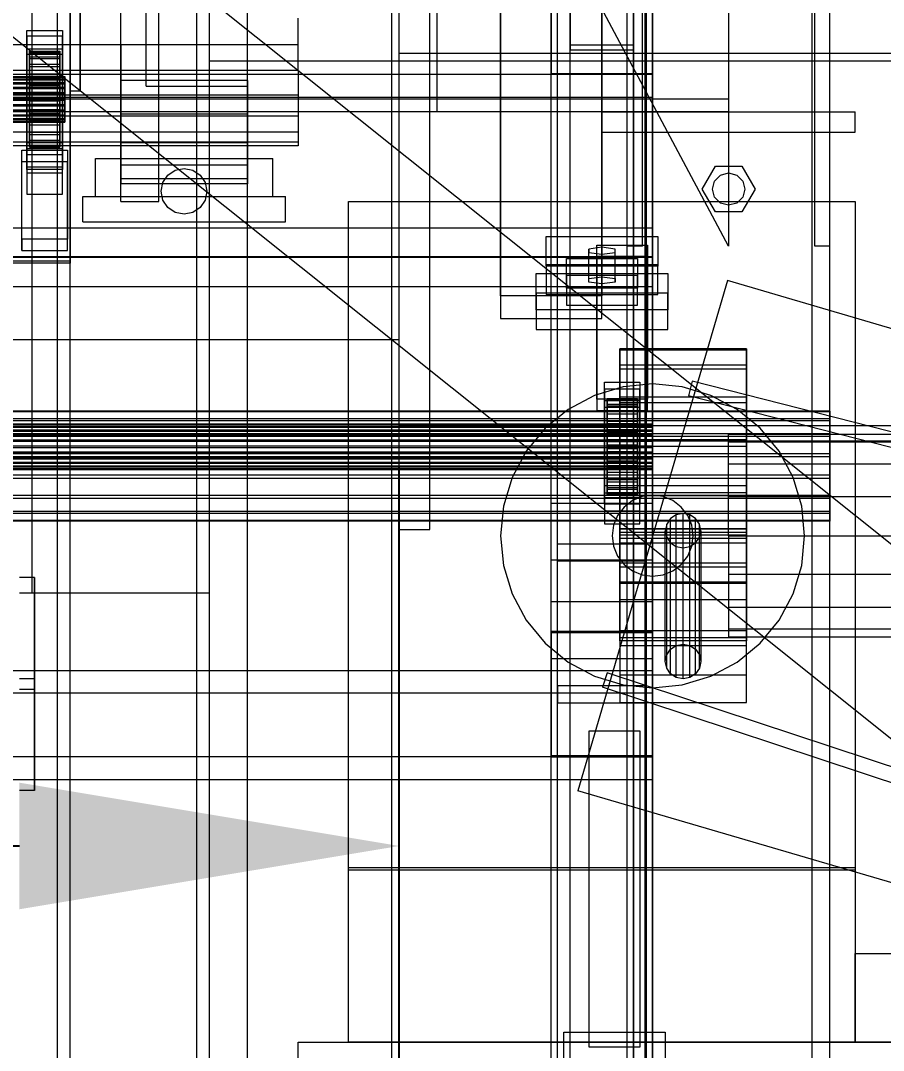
# Model space of a CAD drawing. Header units: millimetres. Extents: x -1970 to 59977, y -65068 to 6837.
# Drawn here: x 1250.5 to 1591.1, y -35380.7 to -34974.1 of the extents above; entities that cross this region are included whole.
import ezdxf

# ---------------------------------------------------------------- set-up
doc = ezdxf.new("R2010")
doc.units = ezdxf.units.MM
for name, color, linetype, lineweight in [('COTAS_O', 1, 'Continuous', 0), ('COTAS_P', 1, 'Continuous', 0), ('frontal_C03', 7, 'Continuous', 0), ('frontal_C04', 7, 'Continuous', 0), ('frontal_secador', 7, 'Continuous', 0), ('frontal_tolva', 7, 'Continuous', 0)]:
    doc.layers.add(name, color=color, linetype=linetype, lineweight=lineweight)
doc.dimstyles.new('R19_100', dxfattribs={"dimtxt": 250, "dimasz": 150, "dimexe": 150, "dimexo": 80, "dimgap": 100, "dimtad": 1, "dimtih": 1, "dimtoh": 1, "dimdsep": 46, "dimcen": 0.09, "dimadec": 0, "dimazin": 0, "dimtfac": 1, "dimtdec": 4, "dimtofl": 0, "dimtmove": 0, "dimatfit": 3, "dimfxl": 1, "dimtolj": 1, "dimtzin": 0, "dimarcsym": 0})

# ---------------------------------------------------------------- blocks, each defined once
blk = doc.blocks.new('*D37')
at = {"layer": 'COTAS_P', "color": 0, "lineweight": -2, "transparency": 16777216}
for p, q in [((-1750, -35420), (-1750, -34450)), ((2600, -35420), (2600, -34450)), ((-1600, -34600), (2450, -34600))]:
    blk.add_line(p, q, dxfattribs=at)
at = {"layer": 'COTAS_P', "color": 0, "transparency": 16777216}
for points in [[(-1600, -34575), (-1600, -34625), (-1750, -34600)], [(2450, -34575), (2450, -34625), (2600, -34600)]]:
    blk.add_solid(points, dxfattribs=at)
at = {"layer": 'Defpoints', "color": 0, "transparency": 16777216}
for p in [(2600, -34600), (-1750, -35500), (2600, -35500)]:
    blk.add_point(p, dxfattribs=at)
blk = doc.blocks.new('*D47')
at = {"layer": 'COTAS_O', "color": 0, "lineweight": -2, "transparency": 16777216}
for p, q in [((-1400, -35920), (-1400, -35150)), ((1400, -35920), (1400, -35150)), ((-1250, -35300), (1250, -35300))]:
    blk.add_line(p, q, dxfattribs=at)
at = {"layer": 'COTAS_O', "color": 0, "transparency": 16777216}
for points in [[(-1250, -35275), (-1250, -35325), (-1400, -35300)], [(1250, -35275), (1250, -35325), (1400, -35300)]]:
    blk.add_solid(points, dxfattribs=at)
at = {"layer": 'Defpoints', "color": 0, "transparency": 16777216}
for p in [(1400, -35300), (-1400, -36000), (1400, -36000)]:
    blk.add_point(p, dxfattribs=at)

msp = doc.modelspace()

# ---------------------------------------------------------------- linework, layer by layer
at = {"layer": 'frontal_C03'}
for p, q in [((1270, -35001.792), (1270, -32441.623)), ((1274, -32441.623), (1274, -35001.792)), ((1490, -35975), (1490, -32996.942)), ((1497, -35975), (1497, -32996.942)), ((1563, -35975), (1563, -32996.942)), ((1570, -35975), (1570, -32996.942)), ((1490, -35975), (1490, -33266.434)), ((1497, -35975), (1497, -33266.434)), ((1563, -35975), (1563, -33266.434)), ((1570, -35975), (1570, -33266.434)), ((1490, -35975), (1490, -33805.417)), ((1497, -35975), (1497, -33805.417)), ((1563, -35975), (1563, -33805.417)), ((1570, -35975), (1570, -33805.417)), ((1467.5, -34983.77), (1467.5, -34388.81)), ((1492.5, -34983.77), (1492.5, -34388.81)), ((1490, -35975), (1490, -34411.773)), ((1497, -35975), (1497, -34411.773)), ((1563, -35975), (1563, -34411.773)), ((1570, -35975), (1570, -34411.773)), ((1460, -34994.953), (1460, -34725.461)), ((1500, -34994.953), (1500, -34725.461)), ((1440, -35082.782), (1440, -34735.876)), ((1480, -34735.876), (1480, -35082.782)), ((1440, -34744.859), (1440, -35091.765)), ((1480, -35091.765), (1480, -34744.859)), ((1270, -34875.113), (1270, -35001.792)), ((1274, -35001.792), (1274, -34875.113)), ((1460, -35164.617), (1460, -34895.125)), ((1500, -34895.125), (1500, -35164.617)), ((1467.5, -35404.303), (1467.5, -34900.942)), ((1492.5, -34900.942), (1492.5, -35404.303)), ((1462.5, -35236.714), (1462.5, -34911.246)), ((1497.5, -34911.246), (1497.5, -35236.714)), ((1462.5, -35243.452), (1462.5, -34917.983)), ((1497.5, -35243.452), (1497.5, -34917.983)), ((1467.5, -35431.648), (1467.5, -34928.287)), ((1467.5, -34929.599), (1467.5, -34985.576)), ((1492.5, -35431.648), (1492.5, -34928.287)), ((1492.5, -34929.599), (1492.5, -34985.576)), ((1460, -35203.595), (1460, -34934.104)), ((1500, -35203.595), (1500, -34934.104)), ((1460, -34946.23), (1460, -34994.953)), ((1460, -35215.722), (1460, -34946.23)), ((1500, -34994.953), (1500, -34946.23)), ((1500, -34946.23), (1500, -35215.722)), ((1270, -35068.997), (1270, -34955.96)), ((1270, -34956.859), (1270, -35069.896)), ((1467.5, -34955.607), (1467.5, -34985.576)), ((1467.5, -34983.77), (1467.5, -34957.413)), ((1492.5, -34985.576), (1492.5, -34955.607)), ((1492.5, -34957.413), (1492.5, -34983.77)), ((1530, -34955.129), (1530, -35005.129)), ((1530, -35063.129), (1475, -34960.129)), ((1490, -35063.129), (1490, -34960.129)), ((1496, -35063.129), (1496, -34960.129)), ((1500, -34961.228), (1500, -34995.334)), ((1530, -34960.129), (1530, -35063.129)), ((1564, -35063.129), (1564, -34960.129)), ((1570, -35063.129), (1570, -34960.129)), ((1500, -35004.317), (1500, -34970.211)), ((1253, -34980.252), (1253, -34978.007)), ((1253, -34978.007), (1267, -34978.007)), ((1253, -35024.781), (1253, -34978.007)), ((1267, -34978.007), (1267, -34980.252)), ((1267, -34978.007), (1267, -35024.781)), ((1267, -34980.252), (1253, -34980.252)), ((1253, -34980.252), (1253, -35027.026)), ((1267, -35027.026), (1267, -34980.252)), ((1253, -34987.439), (1253, -34985.193)), ((1253, -34985.193), (1267, -34985.193)), ((1253, -35031.967), (1253, -34985.193)), ((1254, -34996.141), (1254, -34986.147)), ((1254, -34986.147), (1254, -34986.968)), ((1254, -34986.147), (1266, -34986.147)), ((1254, -34986.621), (1254, -34986.147)), ((1254, -34996.365), (1254, -34986.621)), ((1254, -34986.621), (1266, -34986.621)), ((1254, -34988.356), (1254, -34986.621)), ((1266, -34986.968), (1266, -34986.147)), ((1266, -34986.147), (1266, -34996.141)), ((1266, -34986.147), (1266, -34986.621)), ((1266, -34986.621), (1266, -34996.365)), ((1266, -34986.621), (1266, -34988.356)), ((1267, -34985.193), (1267, -34987.439)), ((1267, -34985.193), (1267, -35031.967)), ((1492.5, -34983.77), (1467.5, -34983.77)), ((1467.5, -34985.576), (1492.5, -34985.576)), ((1267, -34987.439), (1253, -34987.439)), ((1253, -34987.439), (1253, -35034.213)), ((1254, -34996.53), (1254, -34986.968)), ((1254, -34986.968), (1254, -34989.026)), ((1254, -34986.968), (1266, -34986.968)), ((1254, -34997.187), (1254, -34988.356)), ((1254, -34988.356), (1266, -34988.356)), ((1254, -34991.235), (1254, -34988.356)), ((1254, -34997.505), (1254, -34989.026)), ((1254, -34989.026), (1254, -34992.183)), ((1254, -34989.026), (1266, -34989.026)), ((1266, -34989.026), (1266, -34986.968)), ((1266, -34986.968), (1266, -34996.53)), ((1266, -34988.356), (1266, -34997.187)), ((1266, -34988.356), (1266, -34991.235)), ((1266, -34992.183), (1266, -34989.026)), ((1266, -34989.026), (1266, -34997.505)), ((1267, -35034.213), (1267, -34987.439)), ((1254, -34998.551), (1254, -34991.235)), ((1254, -34991.235), (1266, -34991.235)), ((1254, -34995.061), (1254, -34991.235)), ((1254, -34999), (1254, -34992.183)), ((1254, -34992.183), (1254, -34996.222)), ((1254, -34992.183), (1266, -34992.183)), ((1266, -34991.235), (1266, -34998.551)), ((1266, -34991.235), (1266, -34995.061)), ((1266, -34996.222), (1266, -34992.183)), ((1266, -34992.183), (1266, -34999)), ((1460, -34994.953), (1500, -34994.953)), ((1460, -35264.444), (1460, -34994.953)), ((1500, -35264.444), (1500, -34994.953)), ((1500, -34995.334), (-1500, -34995.334)), ((-1268, -34996.141), (1268, -34996.141)), ((-1268, -34996.365), (1268, -34996.365)), ((-1268, -34996.53), (1268, -34996.53)), ((-1268, -34997.187), (1268, -34997.187)), ((-1268, -34997.505), (1268, -34997.505)), ((-1268, -34998.551), (1268, -34998.551)), ((-1268, -34999), (1268, -34999)), ((1254, -35000.363), (1254, -34995.061)), ((1254, -34995.061), (1266, -34995.061)), ((1254, -34999.573), (1254, -34995.061)), ((1254, -34996.53), (1254, -34996.141)), ((1266, -34996.141), (1254, -34996.141)), ((1254, -34996.141), (1254, -34996.365)), ((1254, -35000.913), (1254, -34996.222)), ((1254, -34996.222), (1254, -35000.868)), ((1254, -34996.222), (1266, -34996.222)), ((1266, -34996.365), (1254, -34996.365)), ((1254, -34996.365), (1254, -34997.187)), ((1254, -34997.505), (1254, -34996.53)), ((1266, -34996.53), (1254, -34996.53)), ((1266, -34997.187), (1254, -34997.187)), ((1254, -34997.187), (1254, -34998.551)), ((1254, -34999), (1254, -34997.505)), ((1266, -34997.505), (1254, -34997.505)), ((1266, -34998.551), (1254, -34998.551)), ((1254, -34998.551), (1254, -35000.363)), ((1254, -35000.913), (1254, -34999)), ((1266, -34999), (1254, -34999)), ((1266, -34995.061), (1266, -35000.363)), ((1266, -34995.061), (1266, -34999.573)), ((1266, -34996.141), (1266, -34996.53)), ((1266, -34996.365), (1266, -34996.141)), ((1266, -35000.868), (1266, -34996.222)), ((1266, -34996.222), (1266, -35000.913)), ((1266, -34997.187), (1266, -34996.365)), ((1266, -34996.53), (1266, -34997.505)), ((1266, -34998.551), (1266, -34997.187)), ((1266, -34997.505), (1266, -34999)), ((1266, -35000.363), (1266, -34998.551)), ((1266, -34999), (1266, -35000.913)), ((1268, -34996.53), (1268, -34996.141)), ((1268, -34996.141), (1268, -34996.365)), ((1268, -34996.365), (1268, -34997.187)), ((1268, -34997.505), (1268, -34996.53)), ((1268, -34997.187), (1268, -34998.551)), ((1268, -34999), (1268, -34997.505)), ((1268, -34998.551), (1268, -35000.363)), ((1268, -35000.913), (1268, -34999)), ((1500, -35004.317), (1500, -34995.334)), ((-1268, -35000.363), (1268, -35000.363)), ((-1268, -35000.913), (1268, -35000.913)), ((-1268, -35002.501), (1268, -35002.501)), ((1268, -35003.114), (-1268, -35003.114)), ((1254, -35002.501), (1254, -34999.573)), ((1254, -34999.573), (1266, -34999.573)), ((1254, -35004.465), (1254, -34999.573)), ((1266, -35000.363), (1254, -35000.363)), ((1254, -35000.363), (1254, -35002.501)), ((1254, -35000.868), (1254, -35003.114)), ((1266, -35000.868), (1254, -35000.868)), ((1254, -35000.868), (1254, -35005.806)), ((1254, -35003.114), (1254, -35000.913)), ((1266, -35000.913), (1254, -35000.913)), ((1266, -35002.501), (1254, -35002.501)), ((1254, -35002.501), (1254, -35004.818)), ((1254, -35003.114), (1266, -35003.114)), ((1254, -35005.453), (1254, -35003.114)), ((1266, -34999.573), (1266, -35002.501)), ((1266, -34999.573), (1266, -35004.465)), ((1266, -35002.501), (1266, -35000.363)), ((1266, -35003.114), (1266, -35000.868)), ((1266, -35005.806), (1266, -35000.868)), ((1266, -35000.913), (1266, -35003.114)), ((1266, -35004.818), (1266, -35002.501)), ((1266, -35003.114), (1266, -35005.453)), ((1268, -35000.363), (1268, -35002.501)), ((1268, -35003.114), (1268, -35000.913)), ((1268, -35002.501), (1268, -35004.818)), ((1268, -35005.453), (1268, -35003.114)), ((1270, -35001.792), (1274, -35001.792)), ((1530, -35005.129), (-1530, -35005.129)), ((-1500, -35004.317), (1500, -35004.317)), ((-1268, -35004.818), (1268, -35004.818)), ((-1268, -35005.453), (1268, -35005.453)), ((-1268, -35007.156), (1268, -35007.156)), ((1254, -35004.818), (1254, -35004.465)), ((1254, -35004.465), (1266, -35004.465)), ((1254, -35009.402), (1254, -35004.465)), ((1266, -35004.818), (1254, -35004.818)), ((1254, -35004.818), (1254, -35007.156)), ((1254, -35007.77), (1254, -35005.453)), ((1254, -35005.453), (1254, -35005.806)), ((1266, -35005.453), (1254, -35005.453)), ((1254, -35005.806), (1254, -35010.697)), ((1254, -35005.806), (1266, -35005.806)), ((1254, -35007.156), (1254, -35009.402)), ((1266, -35007.156), (1254, -35007.156)), ((1254, -35007.156), (1254, -35009.357)), ((1266, -35004.465), (1266, -35004.818)), ((1266, -35004.465), (1266, -35009.402)), ((1266, -35007.156), (1266, -35004.818)), ((1266, -35005.806), (1266, -35005.453)), ((1266, -35005.453), (1266, -35007.77)), ((1266, -35010.697), (1266, -35005.806)), ((1266, -35009.402), (1266, -35007.156)), ((1266, -35009.357), (1266, -35007.156)), ((1268, -35004.818), (1268, -35007.156)), ((1268, -35007.77), (1268, -35005.453)), ((1268, -35007.156), (1268, -35009.357)), ((1530, -35005.129), (1530, -35010.129)), ((1530, -35010.129), (-1530, -35010.129)), ((-1268, -35007.77), (1268, -35007.77)), ((-1268, -35009.357), (1268, -35009.357)), ((-1268, -35009.907), (1268, -35009.907)), ((-1268, -35011.271), (1268, -35011.271)), ((1254, -35009.907), (1254, -35007.77)), ((1254, -35007.77), (1254, -35010.697)), ((1266, -35007.77), (1254, -35007.77)), ((1254, -35009.357), (1254, -35014.049)), ((1266, -35009.357), (1254, -35009.357)), ((1254, -35009.357), (1254, -35011.271)), ((1254, -35009.402), (1266, -35009.402)), ((1254, -35014.049), (1254, -35009.402)), ((1254, -35011.72), (1254, -35009.907)), ((1254, -35009.907), (1254, -35015.21)), ((1266, -35009.907), (1254, -35009.907)), ((1254, -35010.697), (1254, -35015.21)), ((1254, -35010.697), (1266, -35010.697)), ((1254, -35011.271), (1254, -35018.088)), ((1266, -35011.271), (1254, -35011.271)), ((1254, -35011.271), (1254, -35012.766)), ((1266, -35010.697), (1266, -35007.77)), ((1266, -35007.77), (1266, -35009.907)), ((1266, -35014.049), (1266, -35009.357)), ((1266, -35011.271), (1266, -35009.357)), ((1266, -35009.402), (1266, -35014.049)), ((1266, -35015.21), (1266, -35009.907)), ((1266, -35009.907), (1266, -35011.72)), ((1266, -35015.21), (1266, -35010.697)), ((1266, -35018.088), (1266, -35011.271)), ((1266, -35012.766), (1266, -35011.271)), ((1268, -35009.907), (1268, -35007.77)), ((1268, -35009.357), (1268, -35011.271)), ((1268, -35011.72), (1268, -35009.907)), ((1268, -35011.271), (1268, -35012.766)), ((1480, -35010.129), (1580, -35010.129)), ((1480, -35018.129), (1480, -35010.129)), ((1580, -35018.129), (1580, -35010.129)), ((-1268, -35011.72), (1268, -35011.72)), ((-1268, -35012.766), (1268, -35012.766)), ((-1268, -35013.083), (1268, -35013.083)), ((-1268, -35013.741), (1268, -35013.741)), ((-1268, -35013.905), (1268, -35013.905)), ((-1268, -35014.13), (1268, -35014.13)), ((1254, -35013.083), (1254, -35011.72)), ((1254, -35011.72), (1254, -35019.036)), ((1266, -35011.72), (1254, -35011.72)), ((1254, -35012.766), (1254, -35021.244)), ((1266, -35012.766), (1254, -35012.766)), ((1254, -35012.766), (1254, -35013.741)), ((1254, -35013.905), (1254, -35013.083)), ((1254, -35013.083), (1254, -35021.915)), ((1266, -35013.083), (1254, -35013.083)), ((1254, -35013.741), (1254, -35023.303)), ((1266, -35013.741), (1254, -35013.741)), ((1254, -35013.741), (1254, -35014.13)), ((1254, -35014.13), (1254, -35013.905)), ((1254, -35013.905), (1254, -35023.65)), ((1266, -35013.905), (1254, -35013.905)), ((1254, -35014.049), (1266, -35014.049)), ((1254, -35018.088), (1254, -35014.049)), ((1254, -35014.13), (1254, -35024.123)), ((1266, -35014.13), (1254, -35014.13)), ((1254, -35015.21), (1254, -35019.036)), ((1254, -35015.21), (1266, -35015.21)), ((1266, -35019.036), (1266, -35011.72)), ((1266, -35011.72), (1266, -35013.083)), ((1266, -35021.244), (1266, -35012.766)), ((1266, -35013.741), (1266, -35012.766)), ((1266, -35021.915), (1266, -35013.083)), ((1266, -35013.083), (1266, -35013.905)), ((1266, -35023.303), (1266, -35013.741)), ((1266, -35014.13), (1266, -35013.741)), ((1266, -35023.65), (1266, -35013.905)), ((1266, -35013.905), (1266, -35014.13)), ((1266, -35014.049), (1266, -35018.088)), ((1266, -35024.123), (1266, -35014.13)), ((1266, -35019.036), (1266, -35015.21)), ((1268, -35013.083), (1268, -35011.72)), ((1268, -35012.766), (1268, -35013.741)), ((1268, -35013.905), (1268, -35013.083)), ((1268, -35013.741), (1268, -35014.13)), ((1268, -35014.13), (1268, -35013.905)), ((1254, -35018.088), (1266, -35018.088)), ((1254, -35021.244), (1254, -35018.088)), ((1254, -35019.036), (1254, -35021.915)), ((1254, -35019.036), (1266, -35019.036)), ((1266, -35018.088), (1266, -35021.244)), ((1266, -35021.915), (1266, -35019.036)), ((1480, -35018.129), (1580, -35018.129)), ((1490, -35018.129), (1497, -35018.129)), ((1490, -35975), (1490, -35018.129)), ((1497, -35975), (1497, -35018.129)), ((1497, -35018.129), (1563, -35018.129)), ((1563, -35018.129), (1570, -35018.129)), ((1563, -35975), (1563, -35018.129)), ((1570, -35975), (1570, -35018.129)), ((1253, -35032.938), (1253, -35022.158)), ((1253, -35022.158), (1267, -35022.158)), ((1253, -35031.902), (1253, -35022.158)), ((1254, -35021.244), (1266, -35021.244)), ((1254, -35023.303), (1254, -35021.244)), ((1254, -35021.915), (1254, -35023.65)), ((1254, -35021.915), (1266, -35021.915)), ((1254, -35023.303), (1266, -35023.303)), ((1254, -35024.123), (1254, -35023.303)), ((1266, -35021.244), (1266, -35023.303)), ((1266, -35023.65), (1266, -35021.915)), ((1266, -35023.303), (1266, -35024.123)), ((1267, -35022.158), (1267, -35032.938)), ((1267, -35022.158), (1267, -35031.902)), ((1251, -35029.794), (1251, -35025.302)), ((1251, -35025.302), (1269, -35025.302)), ((1251, -35060.382), (1251, -35025.302)), ((1267, -35024.781), (1253, -35024.781)), ((1253, -35024.781), (1253, -35027.026)), ((1253, -35027.026), (1267, -35027.026)), ((1254, -35023.65), (1254, -35024.123)), ((1254, -35023.65), (1266, -35023.65)), ((1254, -35024.123), (1266, -35024.123)), ((1266, -35024.123), (1266, -35023.65)), ((1267, -35027.026), (1267, -35024.781)), ((1269, -35025.302), (1269, -35029.794)), ((1269, -35025.302), (1269, -35060.382)), ((1269, -35029.794), (1251, -35029.794)), ((1251, -35064.874), (1251, -35029.794)), ((1269, -35064.874), (1269, -35029.794)), ((1519.6, -35040.629), (1524.8, -35031.622)), ((1524.8, -35031.622), (1535.2, -35031.622)), ((1535.2, -35031.622), (1540.4, -35040.629)), ((1267, -35031.902), (1253, -35031.902)), ((1253, -35031.902), (1253, -35042.682)), ((1267, -35031.967), (1253, -35031.967)), ((1253, -35031.967), (1253, -35034.213)), ((1267, -35032.938), (1253, -35032.938)), ((1253, -35032.938), (1253, -35042.682)), ((1253, -35034.213), (1267, -35034.213)), ((1267, -35042.682), (1267, -35031.902)), ((1267, -35034.213), (1267, -35031.967)), ((1267, -35042.682), (1267, -35032.938)), ((1524.457, -35037.429), (1526.8, -35035.086)), ((1526.8, -35035.086), (1530, -35034.229)), ((1530, -35034.229), (1533.2, -35035.086)), ((1533.2, -35035.086), (1535.543, -35037.429)), ((1523.6, -35040.629), (1524.457, -35037.429)), ((1535.543, -35037.429), (1536.4, -35040.629)), ((1253, -35042.682), (1267, -35042.682)), ((1524.8, -35049.635), (1519.6, -35040.629)), ((1524.457, -35043.829), (1523.6, -35040.629)), ((1526.8, -35046.171), (1524.457, -35043.829)), ((1535.543, -35043.829), (1533.2, -35046.171)), ((1540.4, -35040.629), (1535.2, -35049.635)), ((1536.4, -35040.629), (1535.543, -35043.829)), ((1530, -35047.029), (1526.8, -35046.171)), ((1533.2, -35046.171), (1530, -35047.029)), ((1535.2, -35049.635), (1524.8, -35049.635)), ((-1500, -35055.95), (1500, -35055.95)), ((1500, -35055.95), (1500, -35067.358)), ((1500, -35055.95), (1500, -35067.643)), ((1458, -35070.566), (1458, -35059.337)), ((1458, -35059.337), (1502, -35059.337)), ((1458, -35071.031), (1458, -35059.337)), ((1502, -35059.337), (1502, -35070.566)), ((1502, -35059.337), (1502, -35071.031)), ((1269, -35060.382), (1251, -35060.382)), ((1251, -35060.382), (1251, -35064.874)), ((1269, -35064.874), (1269, -35060.382)), ((1480, -35063.604), (1474.804, -35064.278)), ((1478, -35067.197), (1478, -35062.706)), ((1478, -35062.706), (1498, -35062.706)), ((1478, -35123.512), (1478, -35062.706)), ((1485.196, -35064.278), (1480, -35063.604)), ((1480, -35075.298), (1480, -35063.604)), ((1496, -35063.129), (1490, -35063.129)), ((1498, -35062.706), (1498, -35067.197)), ((1498, -35062.706), (1498, -35123.512)), ((1570, -35063.129), (1564, -35063.129)), ((1500, -35067.358), (-1500, -35067.358)), ((1500, -35067.643), (-1500, -35067.643)), ((1251, -35064.874), (1269, -35064.874)), ((1466, -35074.767), (1466, -35068.03)), ((1466, -35068.03), (1494, -35068.03)), ((1466, -35079.723), (1466, -35068.03)), ((1474.804, -35064.278), (1474.804, -35065.625)), ((1474.804, -35075.971), (1474.804, -35064.278)), ((1474.804, -35065.625), (1480, -35066.299)), ((1474.804, -35077.319), (1474.804, -35065.625)), ((1498, -35067.197), (1478, -35067.197)), ((1478, -35067.197), (1478, -35128.003)), ((1480, -35066.299), (1485.196, -35065.625)), ((1480, -35066.299), (1480, -35077.992)), ((1485.196, -35065.625), (1485.196, -35064.278)), ((1485.196, -35075.971), (1485.196, -35064.278)), ((1485.196, -35077.319), (1485.196, -35065.625)), ((1494, -35068.03), (1494, -35074.767)), ((1494, -35068.03), (1494, -35079.723)), ((1498, -35128.003), (1498, -35067.197)), ((1500, -35079.051), (1500, -35067.358)), ((1500, -35079.051), (1500, -35067.643)), ((-1270, -35068.997), (1270, -35068.997)), ((1270, -35069.896), (-1270, -35069.896)), ((1270, -35069.896), (1270, -35068.997)), ((1502, -35070.566), (1458, -35070.566)), ((1458, -35070.566), (1458, -35082.259)), ((1502, -35071.031), (1458, -35071.031)), ((1458, -35071.031), (1458, -35082.259)), ((1502, -35082.259), (1502, -35070.566)), ((1502, -35082.259), (1502, -35071.031)), ((1454, -35088.329), (1454, -35073.956)), ((1454, -35073.956), (1506, -35073.956)), ((1454, -35081.752), (1454, -35073.956)), ((1494, -35074.767), (1466, -35074.767)), ((1466, -35074.767), (1466, -35086.46)), ((1474.804, -35075.971), (1480, -35075.298)), ((1474.804, -35077.319), (1474.804, -35075.971)), ((1480, -35075.298), (1485.196, -35075.971)), ((1485.196, -35075.971), (1485.196, -35077.319)), ((1494, -35086.46), (1494, -35074.767)), ((1506, -35073.956), (1506, -35088.329)), ((1506, -35073.956), (1506, -35081.752)), ((-1500, -35079.051), (1500, -35079.051)), ((1494, -35079.723), (1466, -35079.723)), ((1466, -35079.723), (1466, -35086.46)), ((1480, -35077.992), (1474.804, -35077.319)), ((1485.196, -35077.319), (1480, -35077.992)), ((1494, -35086.46), (1494, -35079.723)), ((1480, -35082.782), (1440, -35082.782)), ((1440, -35082.782), (1440, -35091.765)), ((1506, -35081.752), (1454, -35081.752)), ((1454, -35081.752), (1454, -35096.125)), ((1458, -35082.259), (1502, -35082.259)), ((1480, -35091.765), (1480, -35082.782)), ((1506, -35096.125), (1506, -35081.752)), ((1506, -35088.329), (1454, -35088.329)), ((1454, -35088.329), (1454, -35096.125)), ((1466, -35086.46), (1494, -35086.46)), ((1506, -35096.125), (1506, -35088.329)), ((1440, -35091.765), (1480, -35091.765)), ((1454, -35096.125), (1506, -35096.125)), ((1487, -35110.151), (1487, -35103.648)), ((1487, -35103.648), (1487, -35104.201)), ((1537, -35103.648), (1487, -35103.648)), ((1487, -35104.201), (1487, -35111.726)), ((1537, -35104.201), (1487, -35104.201)), ((1537, -35104.201), (1537, -35103.648)), ((1537, -35103.648), (1537, -35110.151)), ((1537, -35111.726), (1537, -35104.201)), ((1487, -35122.722), (1487, -35110.151)), ((1537, -35110.151), (1487, -35110.151)), ((1487, -35111.726), (1487, -35125.078)), ((1537, -35111.726), (1487, -35111.726)), ((1537, -35110.151), (1537, -35122.722)), ((1537, -35125.078), (1537, -35111.726)), ((1481, -35119.614), (1481, -35116.919)), ((1481, -35116.919), (1495, -35116.919)), ((1481, -35157.846), (1481, -35116.919)), ((1495, -35116.919), (1495, -35119.614)), ((1495, -35116.919), (1495, -35157.846)), ((1495, -35119.614), (1481, -35119.614)), ((1481, -35119.614), (1481, -35160.541)), ((1495, -35160.541), (1495, -35119.614)), ((1498, -35123.512), (1478, -35123.512)), ((1478, -35123.512), (1478, -35128.003)), ((1481, -35126.8), (1481, -35124.106)), ((1481, -35124.106), (1495, -35124.106)), ((1481, -35165.033), (1481, -35124.106)), ((1482, -35133.329), (1482, -35123.335)), ((1482, -35123.335), (1482, -35124.156)), ((1482, -35123.335), (1494, -35123.335)), ((1482, -35123.809), (1482, -35123.335)), ((1482, -35133.553), (1482, -35123.809)), ((1482, -35123.809), (1494, -35123.809)), ((1482, -35125.544), (1482, -35123.809)), ((1482, -35133.718), (1482, -35124.156)), ((1482, -35124.156), (1482, -35126.214)), ((1482, -35124.156), (1494, -35124.156)), ((1487, -35139.445), (1487, -35122.722)), ((1537, -35122.722), (1487, -35122.722)), ((1487, -35125.078), (1487, -35142.225)), ((1537, -35125.078), (1487, -35125.078)), ((1494, -35124.156), (1494, -35123.335)), ((1494, -35123.335), (1494, -35133.329)), ((1494, -35123.335), (1494, -35123.809)), ((1494, -35123.809), (1494, -35133.553)), ((1494, -35123.809), (1494, -35125.544)), ((1494, -35126.214), (1494, -35124.156)), ((1494, -35124.156), (1494, -35133.718)), ((1495, -35124.106), (1495, -35126.8)), ((1495, -35124.106), (1495, -35165.033)), ((1498, -35128.003), (1498, -35123.512)), ((1537, -35122.722), (1537, -35139.445)), ((1537, -35142.225), (1537, -35125.078)), ((1570, -35128.303), (-1570, -35128.303)), ((1570, -35128.562), (-1570, -35128.562)), ((1478, -35128.003), (1498, -35128.003)), ((1495, -35126.8), (1481, -35126.8)), ((1481, -35126.8), (1481, -35167.728)), ((1482, -35134.375), (1482, -35125.544)), ((1482, -35125.544), (1494, -35125.544)), ((1482, -35128.423), (1482, -35125.544)), ((1482, -35134.693), (1482, -35126.214)), ((1482, -35126.214), (1482, -35129.371)), ((1482, -35126.214), (1494, -35126.214)), ((1482, -35135.739), (1482, -35128.423)), ((1482, -35128.423), (1494, -35128.423)), ((1482, -35132.249), (1482, -35128.423)), ((1494, -35125.544), (1494, -35134.375)), ((1494, -35125.544), (1494, -35128.423)), ((1494, -35129.371), (1494, -35126.214)), ((1494, -35126.214), (1494, -35134.693)), ((1494, -35128.423), (1494, -35135.739)), ((1494, -35128.423), (1494, -35132.249)), ((1495, -35167.728), (1495, -35126.8)), ((1570, -35128.562), (1570, -35128.303)), ((1570, -35128.303), (1570, -35131.347)), ((1570, -35132.085), (1570, -35128.562)), ((1570, -35131.347), (-1570, -35131.347)), ((1570, -35132.085), (-1570, -35132.085)), ((1482, -35136.188), (1482, -35129.371)), ((1482, -35129.371), (1482, -35133.41)), ((1482, -35129.371), (1494, -35129.371)), ((1482, -35137.551), (1482, -35132.249)), ((1482, -35132.249), (1494, -35132.249)), ((1482, -35136.761), (1482, -35132.249)), ((1494, -35133.41), (1494, -35129.371)), ((1494, -35129.371), (1494, -35136.188)), ((1494, -35132.249), (1494, -35137.551)), ((1494, -35132.249), (1494, -35136.761)), ((1570, -35131.347), (1570, -35137.231)), ((1570, -35138.335), (1570, -35132.085)), ((1570, -35137.231), (-1570, -35137.231)), ((-1500, -35133.329), (1500, -35133.329)), ((-1500, -35133.553), (1500, -35133.553)), ((-1500, -35133.718), (1500, -35133.718)), ((-1500, -35134.375), (1500, -35134.375)), ((-1500, -35134.693), (1500, -35134.693)), ((-1500, -35135.739), (1500, -35135.739)), ((-1500, -35136.188), (1500, -35136.188)), ((1482, -35133.718), (1482, -35133.329)), ((1494, -35133.329), (1482, -35133.329)), ((1482, -35133.329), (1482, -35133.553)), ((1482, -35138.101), (1482, -35133.41)), ((1482, -35133.41), (1482, -35138.056)), ((1482, -35133.41), (1494, -35133.41)), ((1494, -35133.553), (1482, -35133.553)), ((1482, -35133.553), (1482, -35134.375)), ((1482, -35134.693), (1482, -35133.718)), ((1494, -35133.718), (1482, -35133.718)), ((1494, -35134.375), (1482, -35134.375)), ((1482, -35134.375), (1482, -35135.739)), ((1482, -35136.188), (1482, -35134.693)), ((1494, -35134.693), (1482, -35134.693)), ((1494, -35135.739), (1482, -35135.739)), ((1482, -35135.739), (1482, -35137.551)), ((1482, -35138.101), (1482, -35136.188)), ((1494, -35136.188), (1482, -35136.188)), ((1482, -35139.689), (1482, -35136.761)), ((1482, -35136.761), (1494, -35136.761)), ((1482, -35141.653), (1482, -35136.761)), ((1494, -35133.329), (1494, -35133.718)), ((1494, -35133.553), (1494, -35133.329)), ((1494, -35138.056), (1494, -35133.41)), ((1494, -35133.41), (1494, -35138.101)), ((1494, -35134.375), (1494, -35133.553)), ((1494, -35133.718), (1494, -35134.693)), ((1494, -35135.739), (1494, -35134.375)), ((1494, -35134.693), (1494, -35136.188)), ((1494, -35137.551), (1494, -35135.739)), ((1494, -35136.188), (1494, -35138.101)), ((1494, -35136.761), (1494, -35139.689)), ((1494, -35136.761), (1494, -35141.653)), ((1500, -35133.718), (1500, -35133.329)), ((1500, -35133.329), (1500, -35133.553)), ((1500, -35133.553), (1500, -35134.375)), ((1500, -35134.693), (1500, -35133.718)), ((1500, -35134.375), (1500, -35135.739)), ((1500, -35136.188), (1500, -35134.693)), ((1500, -35135.739), (1500, -35137.551)), ((1500, -35138.101), (1500, -35136.188)), ((1570, -35137.231), (1570, -35145.059)), ((1570, -35138.335), (-1570, -35138.335)), ((-1500, -35137.551), (1500, -35137.551)), ((-1500, -35138.101), (1500, -35138.101)), ((-1500, -35139.689), (1500, -35139.689)), ((1500, -35140.302), (-1500, -35140.302)), ((1494, -35137.551), (1482, -35137.551)), ((1482, -35137.551), (1482, -35139.689)), ((1482, -35138.056), (1482, -35140.302)), ((1494, -35138.056), (1482, -35138.056)), ((1482, -35138.056), (1482, -35142.994)), ((1482, -35140.302), (1482, -35138.101)), ((1494, -35138.101), (1482, -35138.101)), ((1494, -35139.689), (1482, -35139.689)), ((1482, -35139.689), (1482, -35142.006)), ((1482, -35140.302), (1494, -35140.302)), ((1482, -35142.641), (1482, -35140.302)), ((1487, -35157.775), (1487, -35139.445)), ((1487, -35139.445), (1537, -35139.445)), ((1494, -35139.689), (1494, -35137.551)), ((1494, -35140.302), (1494, -35138.056)), ((1494, -35142.994), (1494, -35138.056)), ((1494, -35138.101), (1494, -35140.302)), ((1494, -35142.006), (1494, -35139.689)), ((1494, -35140.302), (1494, -35142.641)), ((1500, -35137.551), (1500, -35139.689)), ((1500, -35140.302), (1500, -35138.101)), ((1500, -35139.689), (1500, -35142.006)), ((1500, -35142.641), (1500, -35140.302)), ((1537, -35139.445), (1537, -35157.775)), ((1570, -35146.361), (1570, -35138.335)), ((-1570, -35145.059), (1570, -35145.059)), ((-1500, -35142.006), (1500, -35142.006)), ((-1500, -35142.641), (1500, -35142.641)), ((-1500, -35144.345), (1500, -35144.345)), ((-1500, -35144.958), (1500, -35144.958)), ((1482, -35142.006), (1482, -35141.653)), ((1482, -35141.653), (1494, -35141.653)), ((1482, -35146.59), (1482, -35141.653)), ((1494, -35142.006), (1482, -35142.006)), ((1482, -35142.006), (1482, -35144.345)), ((1482, -35144.958), (1482, -35142.641)), ((1482, -35142.641), (1482, -35142.994)), ((1494, -35142.641), (1482, -35142.641)), ((1482, -35142.994), (1482, -35147.885)), ((1482, -35142.994), (1494, -35142.994)), ((1482, -35144.345), (1482, -35146.59)), ((1494, -35144.345), (1482, -35144.345)), ((1482, -35144.345), (1482, -35146.546)), ((1482, -35147.096), (1482, -35144.958)), ((1482, -35144.958), (1482, -35147.885)), ((1494, -35144.958), (1482, -35144.958)), ((1487, -35142.225), (1487, -35160.555)), ((1537, -35142.225), (1487, -35142.225)), ((1494, -35141.653), (1494, -35142.006)), ((1494, -35141.653), (1494, -35146.59)), ((1494, -35144.345), (1494, -35142.006)), ((1494, -35142.994), (1494, -35142.641)), ((1494, -35142.641), (1494, -35144.958)), ((1494, -35147.885), (1494, -35142.994)), ((1494, -35146.59), (1494, -35144.345)), ((1494, -35146.546), (1494, -35144.345)), ((1494, -35147.885), (1494, -35144.958)), ((1494, -35144.958), (1494, -35147.096)), ((1500, -35142.006), (1500, -35144.345)), ((1500, -35144.958), (1500, -35142.641)), ((1500, -35144.345), (1500, -35146.546)), ((1500, -35147.096), (1500, -35144.958)), ((1537, -35160.555), (1537, -35142.225)), ((1570, -35145.059), (1570, -35153.639)), ((1570, -35146.361), (-1570, -35146.361)), ((-1500, -35146.546), (1500, -35146.546)), ((-1500, -35147.096), (1500, -35147.096)), ((-1500, -35148.459), (1500, -35148.459)), ((-1500, -35148.908), (1500, -35148.908)), ((1482, -35146.546), (1482, -35151.237)), ((1494, -35146.546), (1482, -35146.546)), ((1482, -35146.546), (1482, -35148.459)), ((1482, -35146.59), (1494, -35146.59)), ((1482, -35151.237), (1482, -35146.59)), ((1482, -35148.908), (1482, -35147.096)), ((1482, -35147.096), (1482, -35152.398)), ((1494, -35147.096), (1482, -35147.096)), ((1482, -35147.885), (1482, -35152.398)), ((1482, -35147.885), (1494, -35147.885)), ((1482, -35148.459), (1482, -35155.276)), ((1494, -35148.459), (1482, -35148.459)), ((1482, -35148.459), (1482, -35149.954)), ((1482, -35150.272), (1482, -35148.908)), ((1482, -35148.908), (1482, -35156.224)), ((1494, -35148.908), (1482, -35148.908)), ((1494, -35151.237), (1494, -35146.546)), ((1494, -35148.459), (1494, -35146.546)), ((1494, -35146.59), (1494, -35151.237)), ((1494, -35152.398), (1494, -35147.096)), ((1494, -35147.096), (1494, -35148.908)), ((1494, -35152.398), (1494, -35147.885)), ((1494, -35155.276), (1494, -35148.459)), ((1494, -35149.954), (1494, -35148.459)), ((1494, -35156.224), (1494, -35148.908)), ((1494, -35148.908), (1494, -35150.272)), ((1500, -35146.546), (1500, -35148.459)), ((1500, -35148.908), (1500, -35147.096)), ((1500, -35148.459), (1500, -35149.954)), ((1500, -35150.272), (1500, -35148.908)), ((1570, -35154.941), (1570, -35146.361)), ((1570, -35153.639), (-1570, -35153.639)), ((-1500, -35149.954), (1500, -35149.954)), ((-1500, -35150.272), (1500, -35150.272)), ((-1500, -35150.929), (1500, -35150.929)), ((-1500, -35151.093), (1500, -35151.093)), ((-1500, -35151.318), (1500, -35151.318)), ((1482, -35149.954), (1482, -35158.432)), ((1494, -35149.954), (1482, -35149.954)), ((1482, -35149.954), (1482, -35150.929)), ((1482, -35151.093), (1482, -35150.272)), ((1482, -35150.272), (1482, -35159.103)), ((1494, -35150.272), (1482, -35150.272)), ((1482, -35150.929), (1482, -35160.491)), ((1494, -35150.929), (1482, -35150.929)), ((1482, -35150.929), (1482, -35151.318)), ((1482, -35151.318), (1482, -35151.093)), ((1482, -35151.093), (1482, -35160.838)), ((1494, -35151.093), (1482, -35151.093)), ((1482, -35151.237), (1494, -35151.237)), ((1482, -35155.276), (1482, -35151.237)), ((1482, -35151.318), (1482, -35161.312)), ((1494, -35151.318), (1482, -35151.318)), ((1482, -35152.398), (1482, -35156.224)), ((1482, -35152.398), (1494, -35152.398)), ((1494, -35158.432), (1494, -35149.954)), ((1494, -35150.929), (1494, -35149.954)), ((1494, -35159.103), (1494, -35150.272)), ((1494, -35150.272), (1494, -35151.093)), ((1494, -35160.491), (1494, -35150.929)), ((1494, -35151.318), (1494, -35150.929)), ((1494, -35160.838), (1494, -35151.093)), ((1494, -35151.093), (1494, -35151.318)), ((1494, -35151.237), (1494, -35155.276)), ((1494, -35161.312), (1494, -35151.318)), ((1494, -35156.224), (1494, -35152.398)), ((1500, -35149.954), (1500, -35150.929)), ((1500, -35151.093), (1500, -35150.272)), ((1500, -35150.929), (1500, -35151.318)), ((1500, -35151.318), (1500, -35151.093)), ((1570, -35153.639), (1570, -35161.665)), ((1570, -35154.941), (-1570, -35154.941)), ((1481, -35165.029), (1481, -35154.698)), ((1481, -35154.698), (1495, -35154.698)), ((1481, -35162.494), (1481, -35154.698)), ((1482, -35155.276), (1494, -35155.276)), ((1482, -35158.432), (1482, -35155.276)), ((1482, -35156.224), (1482, -35159.103)), ((1482, -35156.224), (1494, -35156.224)), ((1494, -35155.276), (1494, -35158.432)), ((1494, -35159.103), (1494, -35156.224)), ((1495, -35154.698), (1495, -35165.029)), ((1495, -35154.698), (1495, -35162.494)), ((1570, -35162.769), (1570, -35154.941)), ((1570, -35161.665), (-1570, -35161.665)), ((1495, -35157.846), (1481, -35157.846)), ((1481, -35157.846), (1481, -35160.541)), ((1481, -35160.541), (1495, -35160.541)), ((1482, -35158.432), (1494, -35158.432)), ((1482, -35160.491), (1482, -35158.432)), ((1482, -35159.103), (1482, -35160.838)), ((1482, -35159.103), (1494, -35159.103)), ((1482, -35160.491), (1494, -35160.491)), ((1482, -35161.312), (1482, -35160.491)), ((1482, -35160.838), (1482, -35161.312)), ((1482, -35160.838), (1494, -35160.838)), ((1482, -35161.312), (1494, -35161.312)), ((1487, -35174.922), (1487, -35157.775)), ((1537, -35157.775), (1487, -35157.775)), ((1487, -35160.555), (1487, -35177.278)), ((1537, -35160.555), (1487, -35160.555)), ((1487, -35217.792), (1487, -35161.648)), ((1487, -35161.648), (1537, -35161.648)), ((1487, -35176.265), (1487, -35161.648)), ((1494, -35158.432), (1494, -35160.491)), ((1494, -35160.838), (1494, -35159.103)), ((1494, -35160.491), (1494, -35161.312)), ((1494, -35161.312), (1494, -35160.838)), ((1495, -35160.541), (1495, -35157.846)), ((1537, -35157.775), (1537, -35174.922)), ((1537, -35177.278), (1537, -35160.555)), ((1537, -35161.648), (1537, -35217.792)), ((1537, -35161.648), (1537, -35176.265)), ((1570, -35161.665), (1570, -35167.915)), ((1570, -35162.769), (-1570, -35162.769)), ((1460, -35203.595), (1460, -35164.617)), ((1460, -35164.617), (1500, -35164.617)), ((1460, -35187.074), (1460, -35164.617)), ((1495, -35162.494), (1481, -35162.494)), ((1481, -35162.494), (1481, -35172.824)), ((1481, -35165.029), (1481, -35172.824)), ((1495, -35165.033), (1481, -35165.033)), ((1481, -35165.033), (1481, -35167.728)), ((1495, -35172.824), (1495, -35162.494)), ((1495, -35172.824), (1495, -35165.029)), ((1495, -35167.728), (1495, -35165.033)), ((1500, -35164.617), (1500, -35203.595)), ((1500, -35164.617), (1500, -35187.074)), ((1570, -35168.653), (1570, -35162.769)), ((1570, -35167.915), (-1570, -35167.915)), ((1570, -35168.653), (-1570, -35168.653)), ((1481, -35167.728), (1495, -35167.728)), ((1509.321, -35169.202), (1507.05, -35170.68)), ((1512, -35168.682), (1509.321, -35169.202)), ((1509.321, -35220.854), (1509.321, -35169.202)), ((1514.679, -35169.202), (1512, -35168.682)), ((1512, -35220.335), (1512, -35168.682)), ((1516.95, -35170.68), (1514.679, -35169.202)), ((1514.679, -35220.854), (1514.679, -35169.202)), ((1570, -35167.915), (1570, -35171.438)), ((1570, -35171.697), (1570, -35168.653)), ((1570, -35171.438), (-1570, -35171.438)), ((1570, -35171.697), (-1570, -35171.697)), ((1481, -35172.824), (1495, -35172.824)), ((1505.533, -35172.893), (1505, -35175.504)), ((1507.05, -35170.68), (1505.533, -35172.893)), ((1505.533, -35224.546), (1505.533, -35172.893)), ((1507.05, -35222.333), (1507.05, -35170.68)), ((1518.467, -35172.893), (1516.95, -35170.68)), ((1516.95, -35222.333), (1516.95, -35170.68)), ((1519, -35175.504), (1518.467, -35172.893)), ((1518.467, -35224.546), (1518.467, -35172.893)), ((1570, -35171.438), (1570, -35171.697)), ((1487, -35215.037), (1487, -35174.613)), ((1487, -35174.613), (1537, -35174.613)), ((1487, -35180.46), (1487, -35174.613)), ((1487, -35188.274), (1487, -35174.922)), ((1537, -35174.922), (1487, -35174.922)), ((1537, -35176.265), (1487, -35176.265)), ((1487, -35176.265), (1487, -35232.409)), ((1487, -35177.278), (1487, -35189.849)), ((1537, -35177.278), (1487, -35177.278)), ((1505, -35175.504), (1505.533, -35178.114)), ((1505, -35227.156), (1505, -35175.504)), ((1518.467, -35178.114), (1519, -35175.504)), ((1519, -35175.504), (1519, -35227.156)), ((1537, -35174.613), (1537, -35215.037)), ((1537, -35174.613), (1537, -35180.46)), ((1537, -35174.922), (1537, -35188.274)), ((1537, -35232.409), (1537, -35176.265)), ((1537, -35189.849), (1537, -35177.278)), ((1462.5, -35187.475), (1462.5, -35180.737)), ((1462.5, -35180.737), (1497.5, -35180.737)), ((1462.5, -35414.607), (1462.5, -35180.737)), ((1487, -35218.935), (1487, -35178.511)), ((1487, -35178.511), (1537, -35178.511)), ((1487, -35202.872), (1487, -35178.511)), ((1537, -35180.46), (1487, -35180.46)), ((1487, -35180.46), (1487, -35220.884)), ((1497.5, -35180.737), (1497.5, -35187.475)), ((1497.5, -35180.737), (1497.5, -35414.607)), ((1505.533, -35178.114), (1507.05, -35180.327)), ((1505.533, -35229.767), (1505.533, -35178.114)), ((1507.05, -35180.327), (1509.321, -35181.806)), ((1507.05, -35231.98), (1507.05, -35180.327)), ((1509.321, -35181.806), (1512, -35182.325)), ((1509.321, -35233.458), (1509.321, -35181.806)), ((1512, -35182.325), (1514.679, -35181.806)), ((1514.679, -35181.806), (1516.95, -35180.327)), ((1514.679, -35233.458), (1514.679, -35181.806)), ((1516.95, -35180.327), (1518.467, -35178.114)), ((1516.95, -35231.98), (1516.95, -35180.327)), ((1518.467, -35229.767), (1518.467, -35178.114)), ((1537, -35178.511), (1537, -35218.935)), ((1537, -35178.511), (1537, -35202.872)), ((1537, -35220.884), (1537, -35180.46)), ((1512, -35233.977), (1512, -35182.325)), ((1460, -35226.053), (1460, -35187.074)), ((1460, -35187.074), (1500, -35187.074)), ((1497.5, -35187.475), (1462.5, -35187.475)), ((1462.5, -35421.344), (1462.5, -35187.475)), ((1487, -35195.799), (1487, -35188.274)), ((1537, -35188.274), (1487, -35188.274)), ((1487, -35189.849), (1487, -35196.352)), ((1537, -35189.849), (1487, -35189.849)), ((1497.5, -35421.344), (1497.5, -35187.475)), ((1500, -35187.074), (1500, -35226.053)), ((1537, -35188.274), (1537, -35195.799)), ((1537, -35196.352), (1537, -35189.849)), ((1487, -35196.352), (1487, -35195.799)), ((1537, -35195.799), (1487, -35195.799)), ((1537, -35196.352), (1487, -35196.352)), ((1537, -35195.799), (1537, -35196.352)), ((1500, -35203.595), (1460, -35203.595)), ((1460, -35226.053), (1460, -35203.595)), ((1537, -35202.872), (1487, -35202.872)), ((1487, -35202.872), (1487, -35243.296)), ((1500, -35226.053), (1500, -35203.595)), ((1537, -35243.296), (1537, -35202.872)), ((1500, -35215.357), (1460, -35215.357)), ((1460, -35215.357), (1460, -35264.808)), ((1460, -35393.25), (1460, -35215.357)), ((1460, -35264.444), (1460, -35215.722)), ((1460, -35215.722), (1500, -35215.722)), ((1537, -35215.037), (1487, -35215.037)), ((1487, -35215.037), (1487, -35220.884)), ((1537, -35217.792), (1487, -35217.792)), ((1487, -35217.792), (1487, -35232.409)), ((1500, -35264.808), (1500, -35215.357)), ((1500, -35215.357), (1500, -35393.25)), ((1500, -35215.722), (1500, -35264.444)), ((1537, -35220.884), (1537, -35215.037)), ((1537, -35232.409), (1537, -35217.792)), ((1537, -35218.935), (1487, -35218.935)), ((1487, -35218.935), (1487, -35243.296)), ((1487, -35220.884), (1537, -35220.884)), ((1505.533, -35224.546), (1507.05, -35222.333)), ((1507.05, -35222.333), (1509.321, -35220.854)), ((1509.321, -35220.854), (1512, -35220.335)), ((1512, -35220.335), (1514.679, -35220.854)), ((1514.679, -35220.854), (1516.95, -35222.333)), ((1516.95, -35222.333), (1518.467, -35224.546)), ((1537, -35243.296), (1537, -35218.935)), ((1500, -35226.053), (1460, -35226.053)), ((1505, -35227.156), (1505.533, -35224.546)), ((1518.467, -35224.546), (1519, -35227.156)), ((-1500, -35230.719), (1500, -35230.719)), ((1500, -35230.719), (1500, -35239.702)), ((1500, -35230.719), (1500, -35264.825)), ((1505.533, -35229.767), (1505, -35227.156)), ((1507.05, -35231.98), (1505.533, -35229.767)), ((1518.467, -35229.767), (1516.95, -35231.98)), ((1519, -35227.156), (1518.467, -35229.767)), ((1487, -35232.409), (1537, -35232.409)), ((1509.321, -35233.458), (1507.05, -35231.98)), ((1512, -35233.977), (1509.321, -35233.458)), ((1514.679, -35233.458), (1512, -35233.977)), ((1516.95, -35231.98), (1514.679, -35233.458)), ((1497.5, -35236.714), (1462.5, -35236.714)), ((1462.5, -35236.714), (1462.5, -35243.452)), ((1497.5, -35243.452), (1497.5, -35236.714)), ((1500, -35239.702), (-1500, -35239.702)), ((1500, -35273.808), (1500, -35239.702)), ((1462.5, -35243.452), (1497.5, -35243.452)), ((1487, -35243.296), (1537, -35243.296)), ((1500, -35264.825), (-1500, -35264.825)), ((1500, -35264.444), (1460, -35264.444)), ((1460, -35264.808), (1500, -35264.808)), ((1460, -35442.701), (1460, -35264.808)), ((1500, -35442.701), (1500, -35264.808)), ((1500, -35273.808), (1500, -35264.825)), ((-1500, -35273.808), (1500, -35273.808))]:
    msp.add_line(p, q, dxfattribs=at)
at = {"layer": 'frontal_C04'}
for p, q in [((1380, -35045.5), (1580, -35045.5)), ((1380, -35309.5), (1380, -35045.5)), ((1580, -35045.5), (1580, -35309.5)), ((1529.541, -35076.741), (1470.459, -35278.259)), ((2629.541, -35399.241), (1529.541, -35076.741)), ((1515.604, -35116.463), (1514.118, -35122.276)), ((2625.511, -35400.209), (1515.604, -35116.463)), ((1488.295, -35118.653), (1477.039, -35122.067)), ((1500, -35117.5), (1488.295, -35118.653)), ((1511.705, -35118.653), (1500, -35117.5)), ((1522.961, -35122.067), (1511.705, -35118.653)), ((1477.039, -35122.067), (1466.666, -35127.612)), ((2624.025, -35406.022), (1514.118, -35122.276)), ((1533.334, -35127.612), (1522.961, -35122.067)), ((1466.666, -35127.612), (1457.574, -35135.074)), ((1542.426, -35135.074), (1533.334, -35127.612)), ((1457.574, -35135.074), (1450.112, -35144.166)), ((1549.888, -35144.166), (1542.426, -35135.074)), ((1530, -35140.545), (1530, -35137.5)), ((1600, -35137.5), (1530, -35137.5)), ((1530, -35149.216), (1530, -35140.545)), ((1600, -35140.545), (1530, -35140.545)), ((1450.112, -35144.166), (1444.567, -35154.539)), ((1555.433, -35154.539), (1549.888, -35144.166)), ((1530, -35162.193), (1530, -35149.216)), ((1600, -35149.216), (1530, -35149.216)), ((1444.567, -35154.539), (1441.153, -35165.795)), ((1558.847, -35165.795), (1555.433, -35154.539)), ((1500, -35161.5), (1495.859, -35162.045)), ((1504.141, -35162.045), (1500, -35161.5)), ((1441.153, -35165.795), (1440, -35177.5)), ((1492, -35163.644), (1488.686, -35166.186)), ((1495.859, -35162.045), (1492, -35163.644)), ((1508, -35163.644), (1504.141, -35162.045)), ((1511.314, -35166.186), (1508, -35163.644)), ((1530, -35177.5), (1530, -35162.193)), ((1600, -35162.193), (1530, -35162.193)), ((1560, -35177.5), (1558.847, -35165.795)), ((1486.144, -35169.5), (1484.545, -35173.359)), ((1488.686, -35166.186), (1486.144, -35169.5)), ((1513.856, -35169.5), (1511.314, -35166.186)), ((1515.455, -35173.359), (1513.856, -35169.5)), ((1484.545, -35173.359), (1484, -35177.5)), ((1516, -35177.5), (1515.455, -35173.359)), ((1440, -35177.5), (1441.153, -35189.205)), ((1484, -35177.5), (1484.545, -35181.641)), ((1515.455, -35181.641), (1516, -35177.5)), ((1530, -35177.5), (1530, -35192.807)), ((1530, -35177.5), (1600, -35177.5)), ((1558.847, -35189.205), (1560, -35177.5)), ((1484.545, -35181.641), (1486.144, -35185.5)), ((1513.856, -35185.5), (1515.455, -35181.641)), ((1486.144, -35185.5), (1488.686, -35188.814)), ((1511.314, -35188.814), (1513.856, -35185.5)), ((1441.153, -35189.205), (1444.567, -35200.461)), ((1488.686, -35188.814), (1492, -35191.356)), ((1508, -35191.356), (1511.314, -35188.814)), ((1555.433, -35200.461), (1558.847, -35189.205)), ((1492, -35191.356), (1495.859, -35192.955)), ((1495.859, -35192.955), (1500, -35193.5)), ((1500, -35193.5), (1504.141, -35192.955)), ((1504.141, -35192.955), (1508, -35191.356)), ((1530, -35192.807), (1530, -35205.784)), ((1600, -35192.807), (1530, -35192.807)), ((1444.567, -35200.461), (1450.112, -35210.834)), ((1549.888, -35210.834), (1555.433, -35200.461)), ((1530, -35205.784), (1530, -35214.455)), ((1600, -35205.784), (1530, -35205.784)), ((1450.112, -35210.834), (1457.574, -35219.926)), ((1530, -35214.455), (1530, -35217.5)), ((1600, -35214.455), (1530, -35214.455)), ((1542.426, -35219.926), (1549.888, -35210.834)), ((1600, -35217.5), (1530, -35217.5)), ((1457.574, -35219.926), (1466.666, -35227.388)), ((1533.334, -35227.388), (1542.426, -35219.926)), ((1466.666, -35227.388), (1477.039, -35232.933)), ((1522.961, -35232.933), (1533.334, -35227.388)), ((1477.039, -35232.933), (1488.295, -35236.347)), ((1482.065, -35231.605), (1480.177, -35237.3)), ((2569.479, -35592.073), (1482.065, -35231.605)), ((1511.705, -35236.347), (1522.961, -35232.933)), ((2567.591, -35597.768), (1480.177, -35237.3)), ((1488.295, -35236.347), (1500, -35237.5)), ((1500, -35237.5), (1511.705, -35236.347)), ((1475, -35254.5), (1495, -35254.5)), ((1475, -35379.5), (1475, -35254.5)), ((1495, -35254.5), (1495, -35379.5)), ((2570.459, -35600.759), (1470.459, -35278.259)), ((1380, -35308.5), (1580, -35308.5)), ((1380, -35377.5), (1380, -35308.5)), ((1580, -35309.5), (1380, -35309.5)), ((1580, -35308.5), (1580, -35377.5)), ((1580, -35342.5), (2270, -35342.5)), ((1580, -35377.5), (1580, -35342.5)), ((1465, -35373.5), (1505, -35373.5)), ((1465, -35385.5), (1465, -35373.5)), ((1505, -35373.5), (1505, -35385.5)), ((1360, -35377.5), (2290, -35377.5)), ((1360, -35387.5), (1360, -35377.5)), ((1580, -35377.5), (1380, -35377.5)), ((1495, -35379.5), (1475, -35379.5)), ((2270, -35377.5), (1580, -35377.5))]:
    msp.add_line(p, q, dxfattribs=at)
at = {"layer": 'frontal_secador'}
for p, q in [((1340, -36000), (1340, -33000)), ((1400, -36000), (1400, -33000)), ((1265, -35980), (1265, -33075)), ((1270, -35980), (1270, -33075)), ((1320, -35980), (1320, -33075)), ((1325, -36000), (1325, -33075)), ((1325, -35980), (1325, -33075)), ((1397, -35940), (1397, -33075)), ((1400, -36000), (1400, -33075)), ((1400, -35940), (1400, -33075)), ((1400, -36000), (1400, -33250)), ((1400, -35140), (1400, -34540)), ((1412, -35140), (1412, -34540)), ((1400, -35134), (1400, -34546)), ((1255, -35200), (1255, -34550)), ((1320, -35200), (1320, -34550)), ((1325, -35200), (1325, -34550)), ((1400, -34990), (1400, -34600)), ((1415, -34990), (1415, -34600)), ((1400, -34987), (1400, -34603)), ((1400, -35100), (1400, -34650)), ((1290, -35045.5), (1290, -34959.5)), ((1300, -35000), (1300, -34960)), ((1305, -35045.5), (1305, -34959.5)), ((1340, -35000), (1340, -34960)), ((1290, -34983.5), (1290, -34969.265)), ((1340, -34983.5), (1340, -34969.265)), ((1360, -34983.5), (1360, -34973.147)), ((-1360, -34983.5), (1360, -34983.5)), ((1290, -34983.5), (1290, -34997.735)), ((1290, -34983.5), (1340, -34983.5)), ((1340, -34997.735), (1340, -34983.5)), ((1360, -34993.853), (1360, -34983.5)), ((1325, -34990), (1400, -34990)), ((1325, -36000), (1325, -34990)), ((1400, -34987), (1790, -34987)), ((1400, -34990), (1400, -34987)), ((1400, -36000), (1400, -34990)), ((1400, -34990), (1790, -34990)), ((1400, -34990), (1415, -34990)), ((1400, -35010), (1400, -34990)), ((1415, -35010), (1415, -34990)), ((1360, -34993.853), (-1360, -34993.853)), ((1360, -34993.853), (1360, -35003.5)), ((1290, -34997.735), (1290, -35011)), ((1340, -34997.735), (1290, -34997.735)), ((1340, -34997.735), (1340, -35011)), ((1300, -35000), (1340, -35000)), ((1360, -35003.5), (-1360, -35003.5)), ((1360, -35003.5), (1360, -35011.784)), ((1290, -35011), (1290, -35022.391)), ((1340, -35011), (1290, -35011)), ((1340, -35011), (1340, -35022.391)), ((1400, -35010), (1415, -35010)), ((1360, -35011.784), (-1360, -35011.784)), ((1360, -35011.784), (1360, -35018.141)), ((1360, -35018.141), (-1360, -35018.141)), ((1360, -35018.141), (1360, -35022.137)), ((1360, -35022.137), (-1360, -35022.137)), ((1360, -35023.5), (-1360, -35023.5)), ((1290, -35022.391), (1290, -35031.131)), ((1340, -35022.391), (1290, -35022.391)), ((1340, -35022.391), (1340, -35031.131)), ((1360, -35022.137), (1360, -35023.5)), ((1280, -35028.5), (1350, -35028.5)), ((1280, -35043.5), (1280, -35028.5)), ((1290, -35031.131), (1290, -35036.626)), ((1340, -35031.131), (1290, -35031.131)), ((1340, -35031.131), (1340, -35036.626)), ((1350, -35043.5), (1350, -35028.5)), ((1306.685, -35038.056), (1308.636, -35035.136)), ((1308.636, -35035.136), (1311.556, -35033.185)), ((1311.556, -35033.185), (1315, -35032.5)), ((1315, -35032.5), (1318.444, -35033.185)), ((1318.444, -35033.185), (1321.364, -35035.136)), ((1321.364, -35035.136), (1323.315, -35038.056)), ((1290, -35036.626), (1290, -35038.5)), ((1340, -35036.626), (1290, -35036.626)), ((1340, -35038.5), (1290, -35038.5)), ((1306, -35041.5), (1306.685, -35038.056)), ((1323.315, -35038.056), (1324, -35041.5)), ((1340, -35036.626), (1340, -35038.5)), ((1275, -35043.5), (1355, -35043.5)), ((1275, -35053.5), (1275, -35043.5)), ((1280, -35043.5), (1350, -35043.5)), ((1306.685, -35044.944), (1306, -35041.5)), ((1324, -35041.5), (1323.315, -35044.944)), ((1355, -35053.5), (1355, -35043.5)), ((1290, -35045.5), (1305, -35045.5)), ((1308.636, -35047.864), (1306.685, -35044.944)), ((1311.556, -35049.815), (1308.636, -35047.864)), ((1321.364, -35047.864), (1318.444, -35049.815)), ((1323.315, -35044.944), (1321.364, -35047.864)), ((1315, -35050.5), (1311.556, -35049.815)), ((1318.444, -35049.815), (1315, -35050.5)), ((1275, -35053.5), (1355, -35053.5)), ((-1400, -35100), (1400, -35100)), ((1250, -35100), (1400, -35100)), ((1400, -36000), (1400, -35100)), ((1400, -35134), (2200, -35134)), ((1400, -35140), (1400, -35134)), ((1400, -35140), (2200, -35140)), ((1400, -35140), (1412, -35140)), ((1400, -35175), (1400, -35140)), ((1412, -35175), (1412, -35140)), ((1400, -35175), (1412, -35175)), ((1256, -35194), (1250, -35194)), ((1256, -35194), (1256, -35234)), ((1256, -35238.142), (1256, -35194)), ((1250, -35200), (1255, -35200)), ((1255, -35200), (1320, -35200)), ((1320, -35200), (1325, -35200)), ((1256, -35234), (1250, -35234)), ((1256, -35234), (1256, -35278.142)), ((1250, -35238.142), (1256, -35238.142)), ((1256, -35278.142), (1256, -35238.142)), ((1256, -35278.142), (1250, -35278.142))]:
    msp.add_line(p, q, dxfattribs=at)
at = {"layer": 'frontal_tolva'}
for p, q in [((1763.733, -35316.567), (716.733, -34479.567)), ((1726.267, -35363.433), (679.267, -34526.433))]:
    msp.add_line(p, q, dxfattribs=at)

# ---------------------------------------------------------------- dimensions: what is measured, and where the dimension line sits
at = {"layer": 'COTAS_O'}
dim = msp.add_aligned_dim(p1=(-1400, -36000), p2=(1400, -36000), distance=700, text='<> O', dimstyle='R19_100', dxfattribs=at)
dim.commit()
dim.dimension.update_dxf_attribs({"geometry": '*D47', "text_midpoint": (0, -35300)})
at = {"layer": 'COTAS_P'}
dim = msp.add_aligned_dim(p1=(-1750, -35500), p2=(2600, -35500), distance=900, text='<> P', dimstyle='R19_100', dxfattribs=at)
dim.commit()
dim.dimension.update_dxf_attribs({"geometry": '*D37', "text_midpoint": (425, -34600)})

doc.saveas('drawing.dxf')
